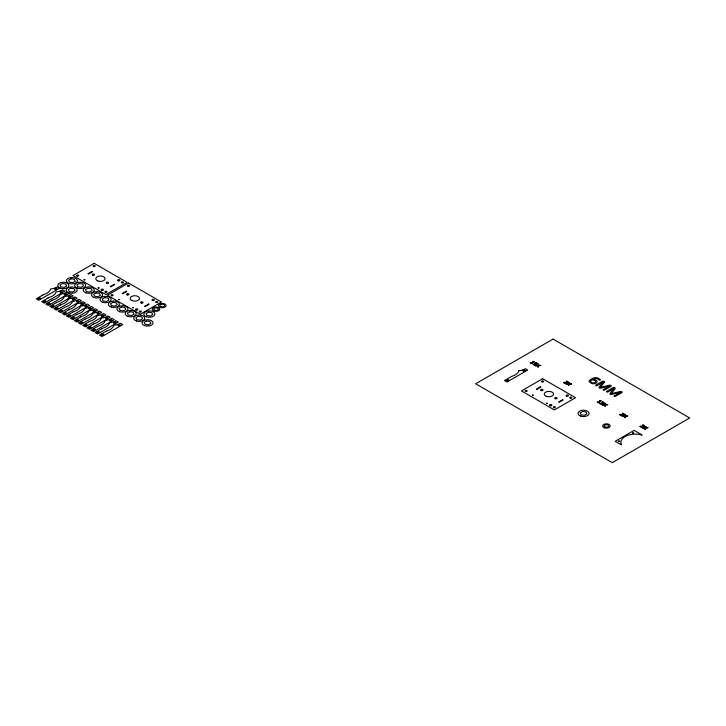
<?xml version="1.0" encoding="UTF-8"?>
<svg xmlns="http://www.w3.org/2000/svg" width="726" height="726" viewBox="0 0 726 726"><rect width="100%" height="100%" fill="white"/><g stroke="black" fill="none" stroke-linecap="round" stroke-linejoin="round"><path stroke-width="1.09" d="M535.697 364.47L535.561 364.67A0.971 0.563 0 0 1 535.098 364.879L534.254 364.742A2.723 1.57 0 0 1 533.9 364.561A1.987 1.153 0 0 1 533.483 364.134L532.957 364.18A2.36 1.361 0 0 0 533.419 364.724A2.505 1.443 0 0 0 534.254 365.133L534.826 365.223A1.125 0.653 0 0 0 535.352 365.178L535.679 365.069A1.933 1.116 0 0 0 536.006 364.869L536.142 364.751A1.252 0.717 0 0 0 536.196 364.134L535.906 363.88A2.205 1.27 0 0 0 534.88 363.49L535.951 363.036L537.63 363.753M568.494 385.488L568.739 384.245L566.398 384.353M644.761 429.284L645.006 428.031L642.664 428.149M538.138 367.075L538.374 365.768L540.679 365.632M605.103 406.27L605.339 404.963L607.644 404.827M625.05 417.604L625.277 416.297L627.582 416.152M645.305 429.311L645.541 428.004L647.846 427.859M538.148 364.216L537.912 365.514L535.498 365.686M569.057 382.656L568.821 383.954L566.407 384.136M605.112 403.411L604.876 404.709L602.48 404.872M625.059 414.737L624.823 416.034L622.445 416.198M538.701 364.261L538.447 365.477L540.816 365.396M569.611 382.702L569.356 383.918L571.725 383.845M605.665 403.456L605.42 404.672L607.789 404.6M625.612 414.791L625.358 415.998L627.727 415.925M645.868 426.498L645.623 427.714L647.991 427.632M84.007 279.773L84.933 279.773M84.924 279.855L84.007 279.855M98.11 287.913L99.035 287.913M99.017 288.031L98.128 288.031M604.322 382.23L600.511 387.385L609.432 385.179A1.089 0.626 0 0 1 610.602 385.297L610.965 385.515A0.998 0.572 0 0 1 611.265 385.887A1.062 0.617 0 0 1 610.956 386.368L603.968 390.343L603.043 389.808L609.604 385.969L600.574 388.174A1.107 0.635 0 0 1 599.386 388.029A1.107 0.635 0 0 1 599.141 387.339L602.961 382.13C602.471 382.194 595.193 387.884 595.547 385.234L602.262 381.35A1.035 0.599 0 0 1 602.816 381.186A1.153 0.662 0 0 1 603.188 381.177A0.98 0.563 0 0 1 603.669 381.313L604.114 381.558M563.721 382.629L563.793 382.566A1.016 0.59 0 0 1 564.347 382.393A2.559 1.479 0 0 1 565.01 382.384A5.717 3.303 0 0 1 565.736 382.457A10.082 5.817 0 0 0 566.371 382.538A2.958 1.706 0 0 0 567.06 382.566L567.732 382.248L567.442 381.776A2.614 1.506 0 0 0 566.462 381.386M619.714 414.718L619.795 414.646A1.016 0.59 0 0 1 620.349 414.473A2.559 1.479 0 0 1 621.011 414.473M639.978 426.425L640.06 426.353A1.016 0.59 0 0 1 640.604 426.189A2.559 1.479 0 0 1 641.276 426.18A5.717 3.303 0 0 1 641.993 426.253A10.082 5.817 0 0 0 642.628 426.325A2.958 1.706 0 0 0 643.318 426.353M641.911 435.001L641.739 435.065A14.202 8.195 0 0 0 634.388 434.139A14.266 8.231 0 0 0 627.527 435.391A14.202 8.195 0 0 0 621.374 444.439L621.447 444.611M532.666 361.385L534 361.494M599.64 400.589L600.965 400.688M534.209 361.802L531.686 363.254L532.158 363.526M601.173 400.997L598.66 402.449L599.122 402.73M566.325 381.186L566.616 381.123A3.067 1.77 0 0 1 567.814 381.558L568.059 381.722A1.407 0.817 0 0 1 568.286 382.112L568.286 382.248A1.107 0.644 0 0 1 567.668 382.756L567.088 382.856A2.378 1.37 0 0 1 566.761 382.865A5.563 3.213 0 0 1 566.008 382.802L565.409 382.738A6.643 3.839 0 0 0 564.81 382.684A1.062 0.608 0 0 0 564.338 382.702L565.908 383.618M622.318 413.266L622.618 413.203A3.067 1.77 0 0 1 623.815 413.639L624.061 413.811A1.407 0.817 0 0 1 624.287 414.192L624.287 414.256A1.107 0.644 0 0 1 623.661 414.836L623.09 414.945A2.378 1.37 0 0 1 622.763 414.945A5.563 3.213 0 0 1 622 414.891L621.411 414.818A6.643 3.839 0 0 0 620.812 414.764A1.062 0.608 0 0 0 620.34 414.791L621.901 415.699M642.583 424.973L642.873 424.91A3.067 1.77 0 0 1 644.071 425.345L644.316 425.518A1.407 0.817 0 0 1 644.552 425.899L644.543 426.035A1.107 0.644 0 0 1 643.926 426.543L643.345 426.652A2.378 1.37 0 0 1 643.027 426.652A5.563 3.213 0 0 1 642.265 426.598L641.666 426.534A6.643 3.839 0 0 0 641.067 426.48A1.062 0.608 0 0 0 640.604 426.498L642.165 427.405M532.14 363.717L530.379 362.927M565.89 383.8L563.721 382.756M599.122 402.903L597.362 402.14M621.855 415.898L619.732 414.855M642.147 427.596L640.005 426.579M530.361 362.746L531.287 363.027L533.519 361.739L532.848 361.612M597.326 401.941L598.251 402.222L600.484 400.933L599.812 400.806M602.362 401.886L602.616 401.841A2.686 1.552 0 0 1 603.932 402.349L604.304 402.848A0.926 0.535 0 0 1 604.186 403.13L602.898 403.665A1.035 0.599 0 0 1 602.852 403.983A1.125 0.653 0 0 1 601.673 404.409A1.497 0.871 0 0 1 601.264 404.328L600.701 404.11A3.448 1.987 0 0 1 599.848 403.42L600.175 403.22M621.383 444.729L615.176 441.326L634.134 430.382L641.92 434.901M601.691 402.848L603.288 403.166L603.451 402.494A2.36 1.361 0 0 0 602.48 402.095M534.254 363.354L534.499 363.726A1.987 1.153 0 0 1 535.407 364.035L535.47 364.071A0.926 0.535 0 0 1 535.715 364.434M538.22 364.125L538.674 364.162M569.13 382.575L569.583 382.611M605.185 403.32L605.647 403.366M625.131 414.655L625.585 414.691M642.655 427.932L645.078 427.75L645.85 426.398M538.002 367.193L537.83 365.804L535.461 365.886M605.021 406.369L604.803 404.999L602.48 405.117M624.914 417.722L624.741 416.325L622.373 416.415M645.205 429.411L644.797 429.365M534.372 363.299L536.006 362.691L537.63 363.581M571.562 384.072L569.284 384.217L568.549 385.597M643.318 426.353L643.771 425.618A2.614 1.506 0 0 0 642.719 425.182M621.465 391.577L621.828 391.795A0.998 0.572 0 0 1 622.128 392.167A1.062 0.617 0 0 1 621.828 392.648L614.84 396.623L613.915 396.078L620.467 392.24L611.446 394.445A1.107 0.635 0 0 1 610.257 394.309A1.107 0.635 0 0 1 610.012 393.619L613.833 388.41C613.279 388.365 606.319 394.182 606.419 391.505L613.134 387.63A1.035 0.599 0 0 1 613.688 387.457A1.153 0.662 0 0 1 614.06 387.457A0.98 0.563 0 0 1 614.541 387.584L614.976 387.838A1.089 0.626 0 0 1 615.176 388.501L611.383 393.655L620.303 391.45A1.089 0.626 0 0 1 621.474 391.568M601.781 403.093L602.299 403.901L601.019 403.856A2.623 1.516 0 0 1 600.338 403.347L600.329 403.32M622.454 413.466A2.614 1.506 0 0 1 623.443 413.856L623.117 414.637A2.958 1.706 0 0 1 622.373 414.61A10.082 5.817 0 0 1 621.737 414.537A5.717 3.303 0 0 0 621.011 414.464M518.8 370.723A10.999 6.353 0 0 1 517.665 372.874A12.814 7.396 0 0 1 511.821 376.304L504.506 380.533L507.02 381.976L527.711 370.024L525.37 368.672L524.58 369.126A10.663 6.153 0 0 1 518.809 370.723M604.123 381.558A1.089 0.626 0 0 1 604.313 382.23M589.249 381.204L589.24 381.431A3.403 1.969 0 0 0 589.412 381.976L592.062 383.6A3.512 2.033 0 0 0 593.351 383.755L593.986 383.727A3.285 1.897 0 0 0 595.138 383.491L595.665 383.274A4.891 2.822 0 0 0 596.382 382.829L596.872 382.33A3.376 1.951 0 0 0 597.117 381.613A3.53 2.042 0 0 0 596.01 380.17A5.354 3.095 0 0 0 595.075 379.698L593.451 379.362A3.013 1.742 0 0 0 592.679 379.362L594.975 378.582A3.367 1.942 0 0 1 596.427 378.564L597.779 378.99A5.554 3.203 0 0 1 598.269 379.281A4.519 2.614 0 0 1 599.05 380.025A1.107 0.644 0 0 0 599.295 380.279L600.357 379.925A7.133 4.12 0 0 0 599.857 379.217L597.952 378.028A3.548 2.051 0 0 0 596.89 377.774A4.456 2.568 0 0 0 594.903 377.756A5.826 3.367 0 0 0 593.06 378.21A10.89 6.289 0 0 0 592.343 378.482L591.654 378.827A18.449 10.645 0 0 0 590.719 379.408L589.249 381.204M590.701 381.096L590.665 381.295A2.387 1.379 0 0 0 590.81 381.849A2.868 1.652 0 0 0 591.381 382.366A3.085 1.779 0 0 0 592.389 382.82A2.35 1.361 0 0 0 593.705 382.901A2.187 1.261 0 0 0 594.449 382.738L594.785 382.602A3.031 1.751 0 0 0 595.229 382.33L595.447 382.13A2.287 1.316 0 0 0 595.71 381.595A1.761 1.016 0 0 0 595.647 381.25L595.093 380.705A4.338 2.505 0 0 0 594.521 380.388L593.895 380.161A2.904 1.679 0 0 0 593.006 380.007A3.358 1.942 0 0 0 591.554 380.079L590.701 381.096M118.383 299.439L119.309 299.529L118.392 299.421M132.486 307.588L133.412 307.67L132.513 307.534M532.467 395.098L533.383 395.189L532.494 395.053M546.569 403.248L547.486 403.338L546.569 403.248M618.507 441.136L619.686 441.254L618.507 441.136M632.618 432.995L633.798 433.113L632.645 432.941M94.18 263.338L73.027 275.553L105.932 294.556L127.095 282.341L94.18 263.338M62.454 283.503L60.004 284.91L60.902 286.843L64.242 287.36L66.683 285.944L65.785 284.02L62.454 283.503M42.725 295.074L36.3 298.785L38.805 300.237L59.496 288.295L57.145 286.933L56.356 287.387A10.618 6.126 0 0 1 50.593 288.984A10.836 6.253 0 0 1 49.459 291.144A12.759 7.36 0 0 1 43.605 294.575L42.725 295.074M71.039 278.784L68.598 280.191L69.487 282.124L72.827 282.641L75.268 281.225L74.379 279.301L71.039 278.784M91.884 271.506L87.928 273.793L88.436 274.083L92.383 271.796L91.884 271.506M48.143 297.969L41.709 301.68L44.222 303.123L64.904 291.18L62.554 289.828L61.774 290.282A10.618 6.126 0 0 1 56.002 291.879A10.836 6.253 0 0 1 54.877 294.03A12.759 7.36 0 0 1 49.014 297.46L48.143 297.969M70.731 288.195L68.289 289.601L69.188 291.534L72.518 292.052L74.969 290.636L74.07 288.712L70.731 288.195M79.325 283.476L76.874 284.882L77.773 286.815L81.112 287.324L83.554 285.917L82.655 283.993L79.325 283.476M52.218 300.319L45.783 304.031L48.297 305.483L68.979 293.54L66.629 292.179L65.848 292.632A10.618 6.126 0 0 1 60.077 294.23A10.836 6.253 0 0 1 58.951 296.389A12.759 7.36 0 0 1 53.089 299.811L52.218 300.319M56.292 302.669L49.858 306.381L52.372 307.833L73.054 295.89L70.703 294.529L69.923 294.983A10.618 6.126 0 0 1 64.151 296.58A10.836 6.253 0 0 1 63.026 298.74A12.759 7.36 0 0 1 57.163 302.17L56.292 302.669M87.882 288.186L85.441 289.601L86.33 291.525L89.67 292.043L92.111 290.627L91.222 288.703L87.882 288.186M60.367 305.02L53.933 308.731L56.447 310.183L77.128 298.241L74.778 296.88L73.998 297.333A10.618 6.126 0 0 1 68.226 298.93A10.836 6.253 0 0 1 67.101 301.09A12.759 7.36 0 0 1 61.238 304.521L60.367 305.02M64.596 307.47L58.171 311.182L60.675 312.625L81.357 300.682L79.007 299.33L78.227 299.774A10.618 6.126 0 0 1 72.455 301.372A10.836 6.253 0 0 1 71.329 303.532A12.759 7.36 0 0 1 65.467 306.962L64.596 307.47M96.168 292.877L93.727 294.293L94.616 296.217L97.956 296.734L100.397 295.319L99.498 293.395L96.168 292.877M68.671 309.82L62.245 313.532L64.75 314.975L85.432 303.032L83.082 301.68L82.301 302.134A10.618 6.126 0 0 1 76.529 303.731A10.836 6.253 0 0 1 75.404 305.882A12.759 7.36 0 0 1 69.542 309.312L68.671 309.82M114.163 284.356L110.216 286.634L110.715 286.924L114.663 284.646L114.163 284.356M72.745 312.171L66.32 315.883L68.825 317.335L89.507 305.392L87.156 304.031L86.376 304.484A10.618 6.126 0 0 1 80.604 306.082A10.836 6.253 0 0 1 79.479 308.241A12.759 7.36 0 0 1 73.616 311.663L72.745 312.171M128.556 283.031L107.403 295.246L140.309 314.24L161.462 302.025L128.556 283.031M104.707 297.615L102.257 299.021L103.156 300.954L106.495 301.471L108.936 300.056L108.038 298.132L104.707 297.615M76.82 314.521L70.386 318.233L72.899 319.685L93.581 307.742L91.231 306.381L90.451 306.835A10.618 6.126 0 0 1 84.679 308.432A10.836 6.253 0 0 1 83.554 310.592A12.759 7.36 0 0 1 77.691 314.022L76.82 314.521M80.895 316.872L74.46 320.593L76.974 322.035L97.656 310.093L95.306 308.731L94.525 309.185A10.618 6.126 0 0 1 88.753 310.782A10.836 6.253 0 0 1 87.628 312.942A12.759 7.36 0 0 1 81.766 316.373L80.895 316.872M126.251 291.199L122.304 293.476L122.803 293.767L126.76 291.489L126.251 291.199M112.984 302.306L110.543 303.713L111.441 305.646L114.772 306.163L117.222 304.748L116.323 302.824L112.984 302.306M84.969 319.231L78.535 322.943L81.049 324.386L101.731 312.443L99.38 311.091L98.6 311.545A10.618 6.126 0 0 1 92.828 313.133A10.836 6.253 0 0 1 91.703 315.293A12.759 7.36 0 0 1 85.84 318.723L84.969 319.231M89.198 321.672L82.773 325.384L85.278 326.827L105.96 314.884L103.609 313.532L102.829 313.986A10.618 6.126 0 0 1 97.057 315.583A10.836 6.253 0 0 1 95.932 317.734A12.759 7.36 0 0 1 90.069 321.164L89.198 321.672M121.551 307.016L119.1 308.432L119.999 310.356L123.338 310.873L125.779 309.457L124.881 307.534L121.551 307.016M93.427 324.114L87.002 327.825L89.507 329.277L110.198 317.335L107.847 315.973L107.058 316.427A10.618 6.126 0 0 1 101.295 318.024A10.836 6.253 0 0 1 100.161 320.184A12.759 7.36 0 0 1 94.307 323.605L93.427 324.114M97.502 326.464L91.077 330.176L93.581 331.628L114.272 319.685L111.922 318.324L111.132 318.778A10.618 6.126 0 0 1 105.37 320.375A10.836 6.253 0 0 1 104.235 322.535A12.759 7.36 0 0 1 98.382 325.965L97.502 326.464M129.827 311.708L127.386 313.124L128.284 315.048L131.624 315.565L134.065 314.149L133.167 312.225L129.827 311.708M101.576 328.814L95.151 332.526L97.656 333.978L118.338 322.035L115.988 320.674L115.207 321.128A10.618 6.126 0 0 1 109.444 322.725A10.836 6.253 0 0 1 108.31 324.885A12.759 7.36 0 0 1 102.457 328.315L101.576 328.814M148.54 304.049L144.592 306.327L145.091 306.617L149.039 304.33L148.54 304.049M105.969 331.355L99.535 335.067L102.048 336.51L122.73 324.567L120.38 323.215L119.599 323.66A10.618 6.126 0 0 1 113.828 325.257A10.836 6.253 0 0 1 112.702 327.417A12.759 7.36 0 0 1 106.84 330.847L105.969 331.355M138.348 316.3L135.907 317.707L136.797 319.631L140.136 320.148L142.577 318.741L141.688 316.808L138.348 316.3M148.494 312.153L146.044 313.568L146.942 315.492L150.282 316.01L152.723 314.594L151.825 312.67L148.494 312.153M146.634 320.983L144.193 322.398L145.082 324.322L148.422 324.84L150.863 323.433L149.964 321.5L146.634 320.983M553.058 339.069L475.639 383.773L612.281 462.662L689.7 417.967L553.058 339.069M542.631 378.7L521.468 390.915L554.383 409.927L575.546 397.703L542.631 378.7M540.316 386.867L536.369 389.145L536.868 389.435L540.825 387.158L540.316 386.867M562.614 399.717L558.657 402.004L559.156 402.295L563.113 400.008L562.614 399.717M582.669 411.47L580.228 412.885L581.118 414.8L584.457 415.326L586.898 413.92L586 411.987L582.669 411.47M118.483 325.756A1.162 0.672 0 0 0 120.289 325.248A1.162 0.672 0 0 0 118.61 324.604A1.162 0.672 0 0 0 118.483 325.756M102.03 335.321A1.162 0.672 0 0 0 103.773 334.74A1.162 0.672 0 0 0 102.03 334.16A1.162 0.672 0 0 0 102.03 335.321M114.091 323.224A1.162 0.672 0 0 0 115.897 322.716A1.162 0.672 0 0 0 114.227 322.063A1.162 0.672 0 0 0 114.091 323.224M97.638 332.789A1.162 0.672 0 0 0 99.38 332.209A1.162 0.672 0 0 0 97.638 331.628A1.162 0.672 0 0 0 97.638 332.789M110.016 320.874A1.162 0.672 0 0 0 111.822 320.357A1.162 0.672 0 0 0 110.152 319.712A1.162 0.672 0 0 0 110.016 320.874M93.563 330.439A1.162 0.672 0 0 0 95.306 329.849A1.162 0.672 0 0 0 93.563 329.268A1.162 0.672 0 0 0 93.563 330.439M105.942 318.523A1.162 0.672 0 0 0 107.747 318.006A1.162 0.672 0 0 0 106.078 317.362A1.162 0.672 0 0 0 105.942 318.523M89.489 328.079A1.162 0.672 0 0 0 91.231 327.499A1.162 0.672 0 0 0 89.489 326.918A1.162 0.672 0 0 0 89.489 328.079M101.713 316.082A1.162 0.672 0 0 0 103.519 315.565A1.162 0.672 0 0 0 101.84 314.921A1.162 0.672 0 0 0 101.713 316.082M85.196 325.62A1.162 0.672 0 0 0 87.002 325.103A1.162 0.672 0 0 0 85.323 324.458A1.162 0.672 0 0 0 85.196 325.62M97.484 313.641A1.162 0.672 0 0 0 99.29 313.124A1.162 0.672 0 0 0 97.611 312.479A1.162 0.672 0 0 0 97.484 313.641M81.031 323.197A1.162 0.672 0 0 0 82.773 322.616A1.162 0.672 0 0 0 81.031 322.035A1.162 0.672 0 0 0 81.031 323.197M93.409 311.282A1.162 0.672 0 0 0 95.215 310.773A1.162 0.672 0 0 0 93.536 310.12A1.162 0.672 0 0 0 93.409 311.282M76.956 320.847A1.162 0.672 0 0 0 78.698 320.266A1.162 0.672 0 0 0 76.956 319.685A1.162 0.672 0 0 0 76.956 320.847M89.334 308.931A1.162 0.672 0 0 0 91.14 308.414A1.162 0.672 0 0 0 89.461 307.77A1.162 0.672 0 0 0 89.334 308.931M72.818 318.469A1.162 0.672 0 0 0 74.624 317.952A1.162 0.672 0 0 0 72.945 317.307A1.162 0.672 0 0 0 72.818 318.469M85.26 306.581A1.162 0.672 0 0 0 87.066 306.063A1.162 0.672 0 0 0 85.387 305.419A1.162 0.672 0 0 0 85.26 306.581M68.807 316.137A1.162 0.672 0 0 0 70.549 315.556A1.162 0.672 0 0 0 68.807 314.975A1.162 0.672 0 0 0 68.807 316.137M81.248 304.248A1.162 0.672 0 0 0 82.991 303.668A1.162 0.672 0 0 0 81.248 303.087A1.162 0.672 0 0 0 81.248 304.248M64.732 313.786A1.162 0.672 0 0 0 66.474 313.205A1.162 0.672 0 0 0 64.732 312.625A1.162 0.672 0 0 0 64.732 313.786M77.174 301.898A1.162 0.672 0 0 0 78.916 301.317A1.162 0.672 0 0 0 77.174 300.736A1.162 0.672 0 0 0 77.174 301.898M60.657 311.436A1.162 0.672 0 0 0 62.4 310.855A1.162 0.672 0 0 0 60.657 310.274A1.162 0.672 0 0 0 60.657 311.436M72.881 299.43A1.162 0.672 0 0 0 74.687 298.921A1.162 0.672 0 0 0 73.008 298.268A1.162 0.672 0 0 0 72.881 299.43M56.428 308.995A1.162 0.672 0 0 0 58.171 308.414A1.162 0.672 0 0 0 56.428 307.833A1.162 0.672 0 0 0 56.428 308.995M68.87 297.106A1.162 0.672 0 0 0 70.613 296.526A1.162 0.672 0 0 0 68.87 295.936A1.162 0.672 0 0 0 68.87 297.106M52.281 306.617A1.162 0.672 0 0 0 54.096 306.1A1.162 0.672 0 0 0 52.417 305.455A1.162 0.672 0 0 0 52.281 306.617M64.796 294.747A1.162 0.672 0 0 0 66.538 294.166A1.162 0.672 0 0 0 64.796 293.585A1.162 0.672 0 0 0 64.796 294.747M48.279 304.285A1.162 0.672 0 0 0 50.021 303.704A1.162 0.672 0 0 0 48.279 303.123A1.162 0.672 0 0 0 48.279 304.285M60.721 292.397A1.162 0.672 0 0 0 62.463 291.816A1.162 0.672 0 0 0 60.721 291.235A1.162 0.672 0 0 0 60.721 292.397M44.204 301.934A1.162 0.672 0 0 0 45.947 301.354A1.162 0.672 0 0 0 44.204 300.773A1.162 0.672 0 0 0 44.204 301.934M55.303 289.511A1.162 0.672 0 0 0 57.055 288.93A1.162 0.672 0 0 0 55.303 288.349A1.162 0.672 0 0 0 55.303 289.511M38.787 299.048A1.162 0.672 0 0 0 40.538 298.468A1.162 0.672 0 0 0 38.787 297.878A1.162 0.672 0 0 0 38.787 299.048M60.576 288.204A5.545 3.194 0 0 0 68.888 285.427A5.545 3.194 0 0 0 60.576 282.659A5.545 3.194 0 0 0 60.576 288.204M68.861 292.896A5.545 3.194 0 0 0 77.165 290.119A5.545 3.194 0 0 0 68.861 287.351A5.545 3.194 0 0 0 68.861 292.896M146.307 316.745A5.545 3.194 0 0 0 154.91 314.294A5.545 3.194 0 0 0 146.933 311.209A5.545 3.194 0 0 0 146.307 316.745M144.447 325.575A5.545 3.194 0 0 0 153.059 323.124A5.545 3.194 0 0 0 145.073 320.048A5.545 3.194 0 0 0 144.447 325.575M136.47 320.992A5.545 3.194 0 0 0 144.783 318.224A5.545 3.194 0 0 0 136.47 315.456A5.545 3.194 0 0 0 136.47 320.992M102.829 302.315A5.545 3.194 0 0 0 111.142 299.539A5.545 3.194 0 0 0 102.829 296.771A5.545 3.194 0 0 0 102.829 302.315M111.114 306.998A5.545 3.194 0 0 0 119.418 304.23A5.545 3.194 0 0 0 111.114 301.462A5.545 3.194 0 0 0 111.114 306.998M119.672 311.717A5.545 3.194 0 0 0 127.985 308.949A5.545 3.194 0 0 0 119.672 306.172A5.545 3.194 0 0 0 119.672 311.717M127.649 316.3A5.545 3.194 0 0 0 136.252 313.85A5.545 3.194 0 0 0 128.275 310.764A5.545 3.194 0 0 0 127.649 316.3M86.004 292.887A5.545 3.194 0 0 0 94.316 290.119A5.545 3.194 0 0 0 86.004 287.342A5.545 3.194 0 0 0 86.004 292.887M93.981 297.469A5.545 3.194 0 0 0 102.584 295.019A5.545 3.194 0 0 0 94.607 291.934A5.545 3.194 0 0 0 93.981 297.469M77.138 288.059A5.545 3.194 0 0 0 85.741 285.608A5.545 3.194 0 0 0 77.764 282.532A5.545 3.194 0 0 0 77.138 288.059M68.852 283.367A5.545 3.194 0 0 0 77.464 280.917A5.545 3.194 0 0 0 69.478 277.84A5.545 3.194 0 0 0 68.852 283.367M161.19 306.699A2.242 1.289 0 0 0 164.548 305.582A2.242 1.289 0 0 0 161.19 304.457A2.242 1.289 0 0 0 161.19 306.699M160.219 307.388A3.766 2.178 0 0 0 166.072 305.719A3.766 2.178 0 0 0 160.646 303.631A3.766 2.178 0 0 0 160.219 307.388M154.874 310.283A2.242 1.289 0 0 0 158.232 309.167A2.242 1.289 0 0 0 154.874 308.051A2.242 1.289 0 0 0 154.874 310.283M154.112 311.055A3.766 2.178 0 0 0 159.756 309.167A3.766 2.178 0 0 0 154.112 307.279A3.766 2.178 0 0 0 154.112 311.055M127.195 294.919A1.162 0.672 0 0 0 128.938 294.339A1.162 0.672 0 0 0 127.195 293.758A1.162 0.672 0 0 0 127.195 294.919M141.234 303.041A1.162 0.672 0 0 0 143.04 302.524A1.162 0.672 0 0 0 141.361 301.88A1.162 0.672 0 0 0 141.234 303.041M132.241 300.646A4.655 2.686 0 0 0 139.474 298.586A4.655 2.686 0 0 0 132.767 295.999A4.655 2.686 0 0 0 132.241 300.646M152.514 300.5A1.162 0.672 0 0 0 154.32 299.992A1.162 0.672 0 0 0 152.651 299.348A1.162 0.672 0 0 0 152.514 300.5M156.208 302.506A0.998 0.572 0 0 0 157.76 302.061A0.998 0.572 0 0 0 156.326 301.508A0.998 0.572 0 0 0 156.208 302.506M111.604 295.736A0.998 0.572 0 0 0 113.102 295.246A0.998 0.572 0 0 0 111.604 294.747A0.998 0.572 0 0 0 111.604 295.736M128.003 286.216A0.998 0.572 0 0 0 129.555 285.781A0.998 0.572 0 0 0 128.121 285.227A0.998 0.572 0 0 0 128.003 286.216M139.809 312.026A0.998 0.572 0 0 0 141.307 311.527A0.998 0.572 0 0 0 139.809 311.027A0.998 0.572 0 0 0 139.809 312.026M136.061 310.066A1.162 0.672 0 0 0 137.804 309.485A1.162 0.672 0 0 0 136.061 308.904A1.162 0.672 0 0 0 136.061 310.066M92.756 275.208A1.162 0.672 0 0 0 94.561 274.691A1.162 0.672 0 0 0 92.883 274.047A1.162 0.672 0 0 0 92.756 275.208M106.922 283.376A1.162 0.672 0 0 0 108.664 282.795A1.162 0.672 0 0 0 106.922 282.205A1.162 0.672 0 0 0 106.922 283.376M97.865 280.953A4.655 2.686 0 0 0 105.098 278.893A4.655 2.686 0 0 0 98.391 276.307A4.655 2.686 0 0 0 97.865 280.953M118.202 280.844A1.162 0.672 0 0 0 119.953 280.254A1.162 0.672 0 0 0 118.202 279.673A1.162 0.672 0 0 0 118.202 280.844M121.841 282.813A0.998 0.572 0 0 0 123.384 282.378A0.998 0.572 0 0 0 121.95 281.824A0.998 0.572 0 0 0 121.841 282.813M77.228 276.052A0.998 0.572 0 0 0 78.726 275.553A0.998 0.572 0 0 0 77.228 275.054A0.998 0.572 0 0 0 77.228 276.052M93.627 266.533A0.998 0.572 0 0 0 95.179 266.088A0.998 0.572 0 0 0 93.745 265.535A0.998 0.572 0 0 0 93.627 266.533M105.379 292.315A0.998 0.572 0 0 0 106.931 291.879A0.998 0.572 0 0 0 105.497 291.326A0.998 0.572 0 0 0 105.379 292.315M101.622 290.355A1.162 0.672 0 0 0 103.428 289.837A1.162 0.672 0 0 0 101.758 289.193A1.162 0.672 0 0 0 101.622 290.355M605.148 427.042A2.232 1.289 0 0 0 608.651 426.089A2.232 1.289 0 0 0 605.484 424.819A2.232 1.289 0 0 0 605.148 427.042M604.286 427.759A3.748 2.16 0 0 0 610.167 426.171A3.748 2.16 0 0 0 604.84 424.02A3.748 2.16 0 0 0 604.286 427.759M541.179 390.561A1.162 0.672 0 0 0 543.003 390.071A1.162 0.672 0 0 0 541.351 389.408A1.162 0.672 0 0 0 541.179 390.561M555.281 398.71A1.162 0.672 0 0 0 557.105 398.211A1.162 0.672 0 0 0 555.454 397.549A1.162 0.672 0 0 0 555.281 398.71M546.233 396.278A4.646 2.686 0 0 0 553.53 394.309A4.646 2.686 0 0 0 546.923 391.65A4.646 2.686 0 0 0 546.233 396.278M566.57 396.169A1.162 0.672 0 0 0 568.404 395.679A1.162 0.672 0 0 0 566.743 395.017A1.162 0.672 0 0 0 566.57 396.169M570.264 398.166A0.998 0.572 0 0 0 571.825 397.748A0.998 0.572 0 0 0 570.418 397.176A0.998 0.572 0 0 0 570.264 398.166M525.597 391.387A0.998 0.572 0 0 0 527.158 390.969A0.998 0.572 0 0 0 525.742 390.397A0.998 0.572 0 0 0 525.597 391.387M542.059 381.885A0.998 0.572 0 0 0 543.62 381.459A0.998 0.572 0 0 0 542.204 380.896A0.998 0.572 0 0 0 542.059 381.885M553.802 407.676A0.998 0.572 0 0 0 555.363 407.25A0.998 0.572 0 0 0 553.947 406.687A0.998 0.572 0 0 0 553.802 407.676M550.045 405.716A1.162 0.672 0 0 0 551.869 405.226A1.162 0.672 0 0 0 550.217 404.554A1.162 0.672 0 0 0 550.045 405.716M506.92 380.76A1.162 0.672 0 0 0 508.745 380.261A1.162 0.672 0 0 0 507.093 379.598A1.162 0.672 0 0 0 506.92 380.76M523.455 371.213A1.162 0.672 0 0 0 525.279 370.723A1.162 0.672 0 0 0 523.627 370.051A1.162 0.672 0 0 0 523.455 371.213M580.401 416.016A5.527 3.194 0 0 0 589.076 413.666A5.527 3.194 0 0 0 581.217 410.508A5.527 3.194 0 0 0 580.401 416.016"/></g></svg>
